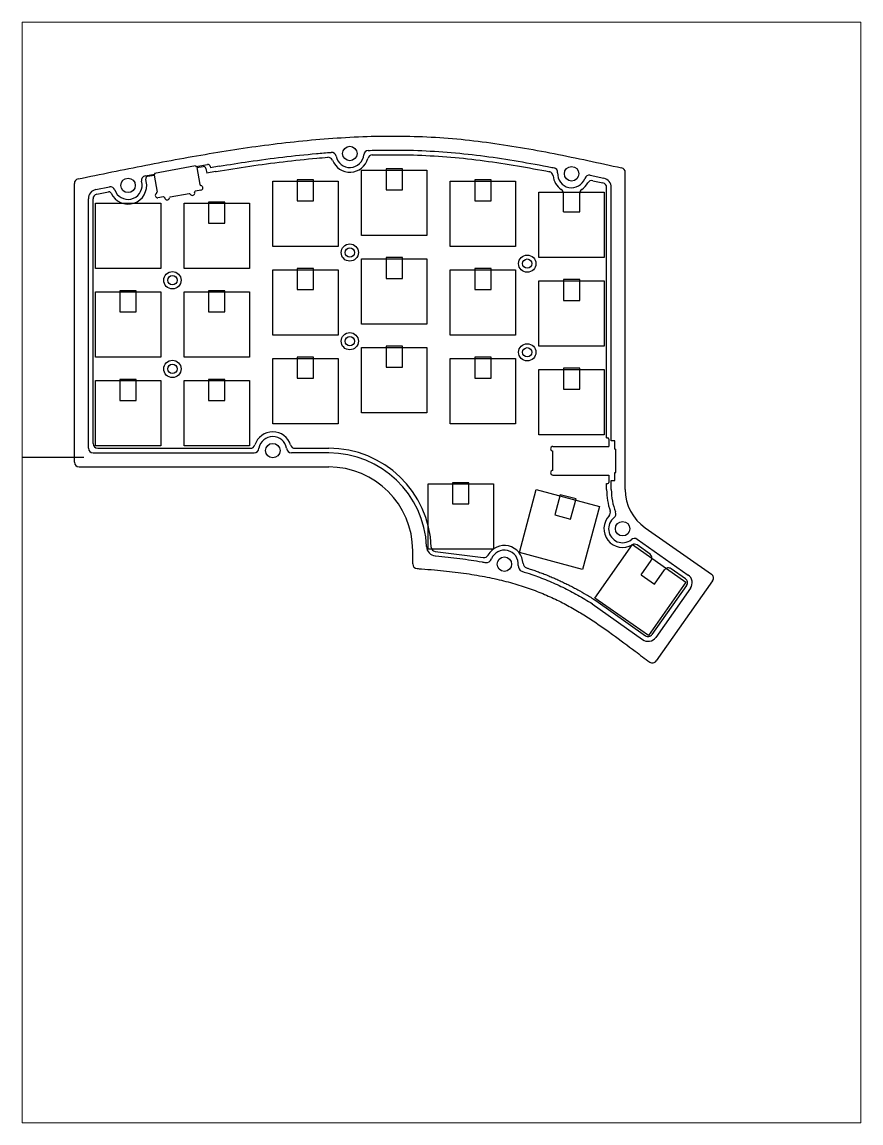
# Paper-space layout 'Sheet2' of a CAD drawing. Extents: x 14 to 187, y 27 to 254.
# The model-space entities are those that its viewports show. They can reach past a viewport. Long polylines and large blocks are cut down to what shows.
import ezdxf

# ---------------------------------------------------------------- set-up
doc = ezdxf.new("R2010")
doc.units = 0
doc.layers.add('mid', color=191, linetype='Continuous', plot=False)
doc.layers.add('top', color=241, linetype='Continuous', plot=False)
doc.layers.add('pcb', color=82, linetype='Continuous')

msp = doc.modelspace()

# ---------------------------------------------------------------- linework, layer by layer
at = {"layer": 'Defpoints'}
msp.add_line((0, 0), (-30.55, 0), dxfattribs=at)
at = {"layer": 'mid'}
for p, q in [((15.18, 60.97), (23.98, 62.57)), ((23.98, 62.57), (24.01, 62.37)), ((24.01, 62.37), (26.52, 62.83)), ((27.1, 62.42), (27.16, 62.12)), ((29.04, 62.46), (27.16, 62.12)), ((100.78, 62.08), (100.71, 62.1)), ((12.49, 58.61), (12.37, 59.24)), ((13.18, 60.4), (15.22, 60.77)), ((15.18, 60.97), (15.22, 60.77)), ((108.49, 60.49), (111.42, 59.85)), ((116, -6.87), (116, 61.12)), ((-2, -1), (-2, 58.74)), ((2.6, 57.44), (5.51, 58.02)), ((113, 3.57), (113, 57.9)), ((1, 2), (1, 55.48)), ((113.75, 3.57), (113, 3.57)), ((113.75, 1.82), (113.75, 3.57)), ((2, 1), (36.5, 1)), ((52.47, 1), (44.5, 1)), ((113.75, 1.82), (114, 1.82)), ((114, -3.18), (114, 1.82)), ((-1, -2), (52.47, -2)), ((113.75, -4.93), (113.75, -3.18)), ((113.75, -3.18), (114, -3.18)), ((113, -6.87), (113, -4.93)), ((113, -4.93), (113.75, -4.93)), ((120.26, -15.07), (134.47, -25.01)), ((118.54, -17.52), (129.46, -25.17)), ((70.47, -22.79), (70.47, -20)), ((129.95, -27.96), (122.51, -38.53)), ((134.71, -26.4), (122.62, -43.59)), ((108.94, -31.33), (119.72, -39.01))]:
    msp.add_line(p, q, dxfattribs=at)
for centre in [(57, 65.16), (104.5, 60.82), (9.5, 58.33), (40.5, 1.5), (115.42, -15.25), (90.1, -22.84)]:
    msp.add_circle(centre, 1.55, dxfattribs=at)
for centre, radius, start, end in [((53.07, 64.41), 1, 10.7431, 93.8256), ((57, 65.16), 3, 190.7431, 355.2116), ((60.99, 64.82), 1, 92.0242, 175.1462), ((26.61, 62.33), 0.5, 10, 100.309), ((100.51, 61.12), 1, 355.7164, 78.4404), ((115.01, 61.12), 0.991, 359.8222, 77.7864), ((-1.01, 58.75), 0.989, 101.4165, 180.2261), ((13.36, 59.41), 1, 100.309, 190.309), ((104.5, 60.82), 3, 175.7164, 340.9008), ((108.28, 59.51), 1, 77.7526, 160.9008), ((111, 57.9), 2, 0, 77.7526), ((3, 55.48), 2, 101.5545, 180), ((5.71, 57.04), 1, 18.7453, 101.3978), ((9.5, 58.33), 3, 198.7453, 5.4692), ((40.5, 1.5), 3, 9.4623, 170.5377), ((2, 2), 1, 180, 270), ((36.47, 2.07), 1.07, 271.6377, 355.6799), ((44.53, 2.07), 1.07, 184.3201, 268.3623), ((52.47, -20), 21, 2.4793, 90), ((-1, -1), 1, 180, 270), ((52.47, -20), 18, 0, 90), ((126, -6.87), 13, 180, 201.6198), ((126, -6.87), 10, 180, 235), ((113, -12.07), 1, 307.1785, 23.7945), ((115.42, -15.25), 3, 127.1728, 308.1419), ((117.95, -18.25), 0.932, 50.8586, 137.3378), ((75.46, -19.06), 2.02, 180.8473, 265.205), ((90.1, -22.84), 3, 354.7846, 158.1459), ((71.47, -22.8), 1, 179.9483, 266.6287), ((86.23, -21.36), 1.15, 262.1469, 341.4627), ((94.23, -23.28), 1.16, 171.6572, 250.3191), ((128.32, -26.81), 2, 324.8862, 55), ((133.89, -25.83), 1, 324.8862, 55), ((120.88, -37.38), 2, 234.4959, 324.8862), ((121.82, -43.04), 0.975, 233.4429, 325.4904)]:
    msp.add_arc(centre, radius, start, end, dxfattribs=at)
at = {"layer": 'mid', "start_tangent": (0.979437, 0.20175), "end_tangent": (0.976725, -0.214496)}
msp.add_spline([(-1.21, 59.72), (13.28, 62.65), (27.8, 65.29), (35.08, 66.43), (42.37, 67.39), (49.69, 68.15), (57.01, 68.66), (64.35, 68.9), (71.68, 68.81), (78.99, 68.38), (86.27, 67.57), (93.53, 66.47), (100.77, 65.14), (115.22, 62.09)], degree=3, dxfattribs=at)
at = {"layer": 'mid'}
for points, knots in [([(29.04, 62.46), (31.16, 62.8), (35.68, 63.51), (42.61, 64.43), (48.49, 65.05), (51.95, 65.33), (53, 65.41)], [30.186103, 30.186103, 30.186103, 30.186103, 36.620146, 43.902708, 51.170313, 54.333836, 54.333836, 54.333836, 54.333836]), ([(60.95, 65.83), (62.07, 65.86), (65.6, 65.94), (71.54, 65.88), (78.74, 65.45), (85.93, 64.64), (93.09, 63.54), (98.04, 62.62), (100.6, 62.12), (100.78, 62.08)], [62.294802, 62.294802, 62.294802, 62.294802, 65.659146, 72.879883, 80.08728, 87.306587, 94.558383, 101.840738, 102.394184, 102.394184, 102.394184, 102.394184]), ([(75.3, -21.07), (75.32, -21.08), (76.23, -21.15), (77.99, -21.32), (80.53, -21.62), (82.96, -21.96), (84.8, -22.26), (85.82, -22.45), (86.07, -22.5)], [5.679432, 5.679432, 5.679432, 5.679432, 5.745669, 8.422937, 10.981737, 13.430934, 15.779272, 16.555594, 16.555594, 16.555594, 16.555594]), ([(71.41, -23.79), (71.72, -23.81), (72.96, -23.89), (75.06, -24.06), (77.67, -24.31), (80.15, -24.6), (82.51, -24.93), (84.75, -25.3), (86.9, -25.71), (88.94, -26.16), (90.89, -26.64), (92.76, -27.17), (94.54, -27.73), (96.26, -28.34), (97.91, -28.98), (100.01, -29.87), (102.53, -31.07), (105.4, -32.66), (108.13, -34.34), (110.74, -36.09), (114.08, -38.47), (117.54, -41.08), (120.2, -43.06), (121.24, -43.82)], [1.934065, 1.934065, 1.934065, 1.934065, 2.890518, 5.640183, 8.257717, 10.751879, 13.131436, 15.405142, 17.581696, 19.669703, 21.677629, 23.613751, 25.486123, 27.302539, 29.070515, 30.797289, 34.154533, 37.423652, 40.625857, 43.770548, 46.864366, 52.91598, 56.794192, 56.794192, 56.794192, 56.794192]), ([(93.84, -24.37), (94.55, -24.59), (96.4, -25.18), (99.35, -26.29), (102.64, -27.77), (105.83, -29.44), (107.9, -30.68), (108.93, -31.32), (108.94, -31.33)], [22.584977, 22.584977, 22.584977, 22.584977, 24.801785, 28.413546, 32.027293, 35.62798, 39.203966, 39.256843, 39.256843, 39.256843, 39.256843])]:
    msp.add_open_spline(points, degree=3, knots=knots, dxfattribs=at)
at = {"layer": 'pcb'}
for p, q in [((61.8, 64.85), (62.53, 64.87)), ((24.25, 62.14), (25.59, 62.37)), ((24.25, 62.14), (24.9, 58.5)), ((26.17, 61.97), (26.34, 60.97)), ((13.41, 59.17), (13.32, 59.7)), ((13.72, 60.28), (15.06, 60.52)), ((15.06, 60.52), (15.7, 56.87)), ((28.23, 61.31), (26.34, 60.97)), ((99.82, 61.25), (99.73, 61.27)), ((109.07, 59.34), (111.21, 58.87)), ((2.8, 56.46), (5.3, 56.96)), ((25.11, 57.31), (23.95, 57.1)), ((102.75, 52.63), (102.75, 56.64)), ((106.25, 52.63), (106.25, 56.64)), ((112, 4.22), (112, 57.9)), ((2, 3), (2, 55.48)), ((17.06, 55.89), (15.91, 55.68)), ((18.55, 55.85), (22.57, 56.56)), ((102.75, 52.63), (106.25, 52.63)), ((100.5, 2.4), (112.5, 2.4)), ((112, 4.22), (112.25, 4.22)), ((112.5, 3.97), (112.5, 2.4)), ((3, 2), (35.73, 2)), ((45.27, 2), (52.47, 2)), ((100.5, -2.75), (100.5, 1.4)), ((100.5, -3.75), (112.5, -3.75)), ((112.5, -3.75), (112.5, -5.33)), ((112, -6.87), (112, -5.58)), ((112, -5.58), (112.25, -5.58)), ((121.31, -20.67), (118.55, -18.73)), ((75.27, -20.1), (85.59, -21.43)), ((119.4, -25.14), (121.55, -22.06)), ((119.4, -25.14), (122.26, -27.15)), ((122.26, -27.15), (124.42, -24.07)), ((128.89, -25.99), (125.81, -23.83)), ((129.13, -27.38), (121.71, -37.94)), ((109.67, -30.66), (120.31, -38.19))]:
    msp.add_line(p, q, dxfattribs=at)
for points in [[(68.25, 57.38), (68.25, 61.88), (64.75, 61.88), (64.75, 57.38)], [(49.25, 55), (49.25, 59.5), (45.75, 59.5), (45.75, 55)], [(87.25, 55), (87.25, 59.5), (83.75, 59.5), (83.75, 55)], [(30.25, 50.25), (30.25, 54.75), (26.75, 54.75), (26.75, 50.25)], [(68.25, 38.38), (68.25, 42.88), (64.75, 42.88), (64.75, 38.38)], [(49.25, 36), (49.25, 40.5), (45.75, 40.5), (45.75, 36)], [(87.25, 36), (87.25, 40.5), (83.75, 40.5), (83.75, 36)], [(106.25, 33.63), (106.25, 38.13), (102.75, 38.13), (102.75, 33.63)], [(11.25, 31.25), (11.25, 35.75), (7.75, 35.75), (7.75, 31.25)], [(30.25, 31.25), (30.25, 35.75), (26.75, 35.75), (26.75, 31.25)], [(68.25, 19.38), (68.25, 23.88), (64.75, 23.88), (64.75, 19.38)], [(49.25, 17), (49.25, 21.5), (45.75, 21.5), (45.75, 17)], [(87.25, 17), (87.25, 21.5), (83.75, 21.5), (83.75, 17)], [(106.25, 14.63), (106.25, 19.13), (102.75, 19.13), (102.75, 14.63)], [(11.25, 12.25), (11.25, 16.75), (7.75, 16.75), (7.75, 12.25)], [(30.25, 12.25), (30.25, 16.75), (26.75, 16.75), (26.75, 12.25)], [(82.5, -9.88), (82.5, -5.38), (79, -5.38), (79, -9.88)], [(102.07, -7.95), (100.91, -12.3), (104.29, -13.2), (105.45, -8.86)]]:
    msp.add_lwpolyline(points, close=True, dxfattribs=at)
for centre in [(57, 43.94), (95, 41.56), (19, 38), (57, 24.94), (95, 22.56), (19, 19)]:
    msp.add_circle(centre, 1.85, dxfattribs=at)
for centre, radius, start, end in [((52.33, 63.36), 1, 21.032, 93.3244), ((57, 65.16), 4, 201.032, 344.8122), ((61.83, 63.85), 1, 91.5584, 164.8122), ((25.68, 61.88), 0.5, 10, 100), ((9.5, 58.33), 4, 204.3758, 12.1606), ((13.81, 59.79), 0.5, 100, 190), ((99.53, 60.29), 1, 6.05, 78.4983), ((104.5, 60.82), 4, 186.05, 236.633), ((108.85, 58.36), 1, 77.788, 150.5615), ((5.4, 56.47), 0.5, 24.3758, 101.4055), ((15.45, 56.83), 0.25, 299.4712, 10), ((23.27, 56.68), 0.5, 209.4712, 13.8226), ((24, 56.86), 0.25, 100, 193.8226), ((25.14, 58.54), 0.25, 190, 260.5288), ((25.02, 57.8), 0.5, 280, 80.5288), ((101.75, 56.64), 1, 0, 56.633), ((107.25, 56.64), 1, 123.367, 180), ((104.5, 60.82), 4, 303.367, 330.5615), ((111, 57.9), 1, 0, 77.788), ((3, 55.48), 1, 101.5359, 180), ((15.82, 56.18), 0.5, 119.4712, 280), ((17.11, 55.64), 0.25, 6.1774, 100), ((17.85, 55.72), 0.5, 186.1774, 350.5288), ((18.59, 55.6), 0.25, 100, 170.5288), ((22.62, 56.31), 0.25, 29.4712, 100), ((40.5, 1.5), 4, 17.4576, 162.5424), ((3, 3), 1, 180, 270), ((35.73, 3), 1, 270, 342.5424), ((45.27, 3), 1, 197.4576, 270), ((100.5, 1.9), 0.5, 90, 270), ((112.25, 3.97), 0.25, 0, 90), ((52.47, -20), 22, 2.099, 90), ((100.5, -3.25), 0.5, 90, 270), ((126, -6.87), 14, 180, 199.0792), ((112.25, -5.33), 0.25, 270, 0), ((111.82, -11.78), 1, 315.9299, 19.0792), ((115.42, -15.25), 4, 135.9299, 300.7412), ((90.1, -22.84), 4, 2.1569, 151.2796), ((117.97, -19.55), 1, 54.9685, 120.7271), ((75.34, -19.22), 0.887, 178.472, 265.4045), ((85.72, -20.44), 1, 262.6483, 331.2796), ((120.73, -21.49), 1, 325, 54.9544), ((95.13, -22.64), 1.03, 182.7221, 252.2192), ((125.24, -24.65), 1, 54.9544, 145), ((128.32, -26.81), 1, 324.8862, 55), ((120.89, -37.37), 1, 234.7241, 324.8862)]:
    msp.add_arc(centre, radius, start, end, dxfattribs=at)
for points, knots in [([(28.23, 61.31), (28.27, 61.31), (30.71, 61.72), (35.54, 62.48), (42.73, 63.44), (48.31, 64.03), (51.5, 64.29), (52.28, 64.36)], [29.157454, 29.157454, 29.157454, 29.157454, 29.284962, 36.561265, 43.818227, 51.055247, 53.400998, 53.400998, 53.400998, 53.400998]), ([(62.53, 64.87), (63.13, 64.88), (66.12, 64.93), (71.5, 64.88), (78.66, 64.45), (85.8, 63.65), (92.85, 62.57), (97.52, 61.7), (99.82, 61.25)], [63.66783, 63.66783, 63.66783, 63.66783, 65.467448, 72.641974, 79.798715, 86.971334, 94.187274, 101.214591, 101.214591, 101.214591, 101.214591]), ([(94.81, -23.63), (94.92, -23.66), (95.37, -23.8), (96.15, -24.06), (97.15, -24.41), (98.15, -24.78), (99.13, -25.16), (100.11, -25.56), (101.09, -25.98), (102.05, -26.42), (103.01, -26.88), (103.96, -27.35), (104.9, -27.83), (106.14, -28.5), (107.67, -29.37), (108.88, -30.11), (109.67, -30.66)], [0.711875, 0.711875, 0.711875, 0.711875, 1.058599, 2.117663, 3.177122, 4.236828, 5.296772, 6.356928, 7.416998, 8.476912, 9.536665, 10.596072, 11.654926, 12.713233, 14.827851, 16.9394, 16.9394, 16.9394, 16.9394])]:
    msp.add_open_spline(points, degree=3, knots=knots, dxfattribs=at)
at = {"layer": 'top'}
for p, q in [((116, -6.87), (116, 61.12)), ((-2, -1), (-2, 58.74)), ((2.5, 16.5), (16.5, 16.5)), ((-1, -2), (52.47, -2)), ((120.26, -15.07), (134.47, -25.01)), ((70.47, -22.79), (70.47, -20)), ((134.71, -26.4), (122.62, -43.59))]:
    msp.add_line(p, q, dxfattribs=at)
for points in [[(73.5, 61.62), (73.5, 47.62), (59.5, 47.62), (59.5, 61.62)], [(54.5, 59.25), (54.5, 45.25), (40.5, 45.25), (40.5, 59.25)], [(92.5, 59.25), (92.5, 45.25), (78.5, 45.25), (78.5, 59.25)], [(111.5, 56.88), (111.5, 42.88), (97.5, 42.88), (97.5, 56.88)], [(16.5, 54.5), (16.5, 40.5), (2.5, 40.5), (2.5, 54.5)], [(35.5, 54.5), (35.5, 40.5), (21.5, 40.5), (21.5, 54.5)], [(73.5, 42.62), (73.5, 28.62), (59.5, 28.62), (59.5, 42.62)], [(54.5, 40.25), (54.5, 26.25), (40.5, 26.25), (40.5, 40.25)], [(92.5, 40.25), (92.5, 26.25), (78.5, 26.25), (78.5, 40.25)], [(111.5, 37.88), (111.5, 23.88), (97.5, 23.88), (97.5, 37.88)], [(16.5, 35.5), (16.5, 21.5), (2.5, 21.5), (2.5, 35.5)], [(35.5, 35.5), (35.5, 21.5), (21.5, 21.5), (21.5, 35.5)], [(73.5, 23.62), (73.5, 9.62), (59.5, 9.62), (59.5, 23.62)], [(54.5, 21.25), (54.5, 7.25), (40.5, 7.25), (40.5, 21.25)], [(92.5, 21.25), (92.5, 7.25), (78.5, 7.25), (78.5, 21.25)], [(111.5, 18.88), (111.5, 4.88), (97.5, 4.88), (97.5, 18.88)], [(2.5, 2.5), (2.5, 16.5), (16.5, 16.5), (16.5, 2.5)], [(21.5, 2.5), (21.5, 16.5), (35.5, 16.5), (35.5, 2.5)], [(73.75, -19.62), (73.75, -5.62), (87.75, -5.62), (87.75, -19.62)], [(93.31, -20.36), (96.94, -6.83), (110.46, -10.46), (106.83, -23.98)], [(109.5, -30.11), (117.53, -18.65), (129, -26.68), (120.97, -38.14)]]:
    msp.add_lwpolyline(points, close=True, dxfattribs=at)
for centre in [(57, 43.94), (95, 41.56), (19, 38), (57, 24.94), (95, 22.56), (19, 19)]:
    msp.add_circle(centre, 1, dxfattribs=at)
for centre, radius, start, end in [((115.01, 61.12), 0.991, 359.8222, 77.7864), ((-1.01, 58.75), 0.989, 101.4165, 180.2261), ((-1, -1), 1, 180, 270), ((52.47, -20), 18, 0, 90), ((126, -6.87), 10, 180, 235), ((71.47, -22.8), 1, 179.9483, 266.6287), ((133.89, -25.83), 1, 324.8862, 55), ((121.82, -43.04), 0.975, 233.4429, 325.4904)]:
    msp.add_arc(centre, radius, start, end, dxfattribs=at)
at = {"layer": 'top', "start_tangent": (0.979437, 0.20175), "end_tangent": (0.976725, -0.214496)}
msp.add_spline([(-1.21, 59.72), (13.28, 62.65), (27.8, 65.29), (35.08, 66.43), (42.37, 67.39), (49.69, 68.15), (57.01, 68.66), (64.35, 68.9), (71.68, 68.81), (78.99, 68.38), (86.27, 67.57), (93.53, 66.47), (100.77, 65.14), (115.22, 62.09)], degree=3, dxfattribs=at)
at = {"layer": 'top'}
msp.add_open_spline([(71.41, -23.79), (71.72, -23.81), (72.96, -23.89), (75.06, -24.06), (77.67, -24.31), (80.15, -24.6), (82.51, -24.93), (84.75, -25.3), (86.9, -25.71), (88.94, -26.16), (90.89, -26.64), (92.76, -27.17), (94.54, -27.73), (96.26, -28.34), (97.91, -28.98), (100.01, -29.87), (102.53, -31.07), (105.4, -32.66), (108.13, -34.34), (110.74, -36.09), (114.08, -38.47), (117.54, -41.08), (120.2, -43.06), (121.24, -43.82)], degree=3, knots=[1.934065, 1.934065, 1.934065, 1.934065, 2.890518, 5.640183, 8.257717, 10.751879, 13.131436, 15.405142, 17.581696, 19.669703, 21.677629, 23.613751, 25.486123, 27.302539, 29.070515, 30.797289, 34.154533, 37.423652, 40.625857, 43.770548, 46.864366, 52.91598, 56.794192, 56.794192, 56.794192, 56.794192], dxfattribs=at)

psp = doc.layouts.new('Sheet2')

# ---------------------------------------------------------------- viewports
at = {"layer": '0'}
psp.add_viewport(center=(100.84, 140.63), size=(173.2, 227.419), view_center_point=(76.63, -24.63), view_height=235.945, dxfattribs=at)

doc.saveas('drawing.dxf')
